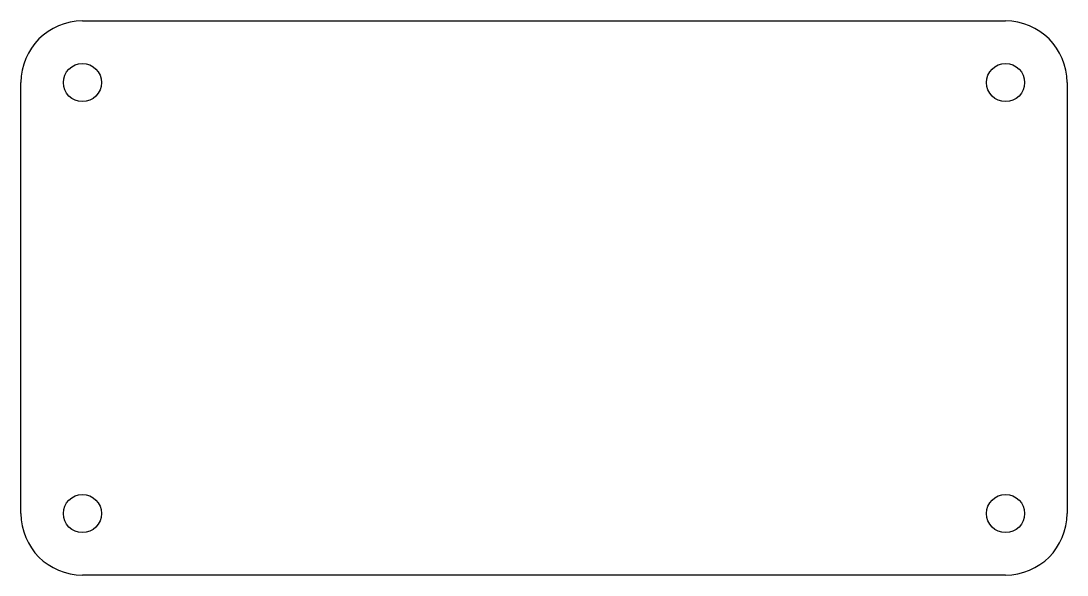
# Model space of a CAD drawing. Header units: millimetres. Extents: x -74 to 96, y -26 to 64.
import ezdxf

# ---------------------------------------------------------------- set-up
doc = ezdxf.new("R2010")
doc.units = ezdxf.units.MM

msp = doc.modelspace()

# ---------------------------------------------------------------- linework, layer by layer
at = {"color": 7, "linetype": 'Continuous'}
for p, q in [((-63.93, 64.19), (86.07, 64.19)), ((-73.93, -15.81), (-73.93, 54.19)), ((96.07, 54.19), (96.07, -15.81)), ((86.07, -25.81), (-63.93, -25.81))]:
    msp.add_line(p, q, dxfattribs=at)
for centre in [(-63.93, 54.19), (86.07, 54.19), (-63.93, -15.81), (86.07, -15.81)]:
    msp.add_circle(centre, 3.1, dxfattribs=at)
for centre, start, end in [((-63.93, 54.19), 90, 180), ((86.07, 54.19), 0, 90), ((-63.93, -15.81), 180, 270), ((86.07, -15.81), 270, 0)]:
    msp.add_arc(centre, 10, start, end, dxfattribs=at)

doc.saveas('drawing.dxf')
